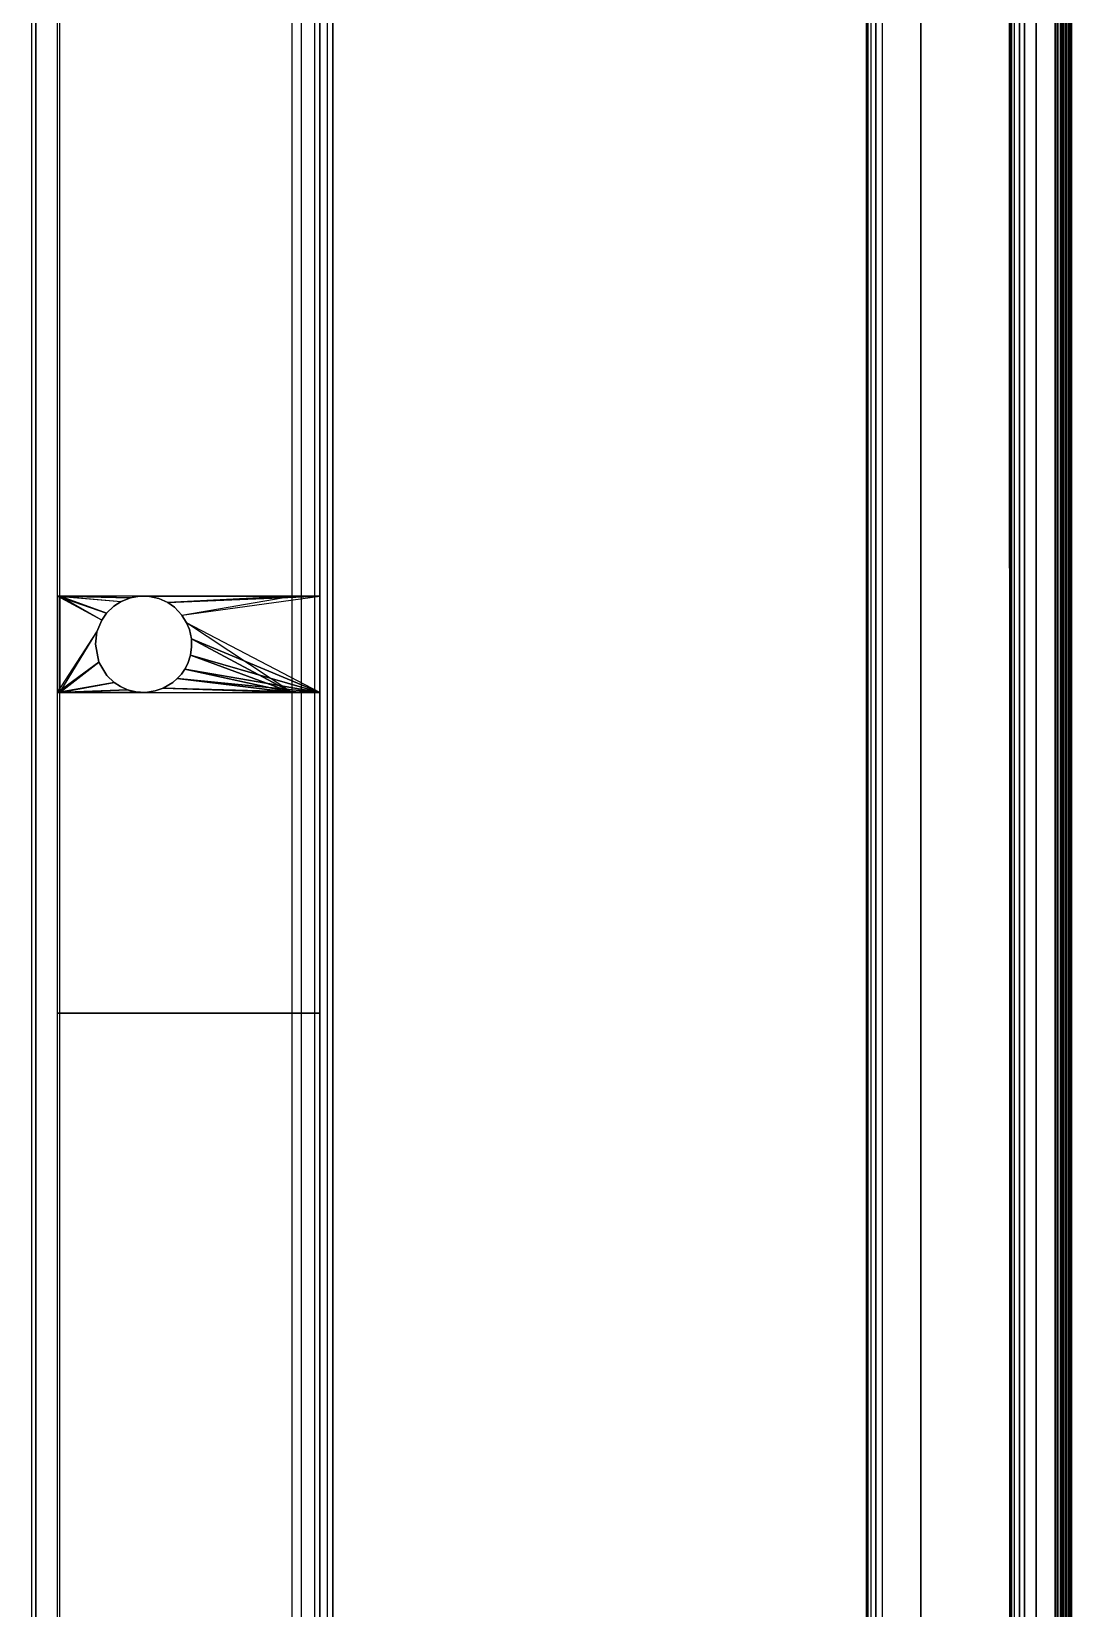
# Model space of a CAD drawing. Header units: inches. Extents: x -1 to 233, y 0 to 394.
# Drawn here: x 167.4 to 232.3, y 196.8 to 295.1 of the extents above; entities that cross this region are included whole.
import ezdxf

# ---------------------------------------------------------------- set-up
doc = ezdxf.new("R2010")
doc.units = ezdxf.units.IN
doc.header["$MEASUREMENT"] = 0
doc.layers.add('2', color=7, linetype='CONTINUOUS')

msp = doc.modelspace()

# ---------------------------------------------------------------- linework, layer by layer
at = {"layer": '2'}
for p, q in [((230.103, 0, 3.6), (230.103, 390, 3.6)), ((231.291, 0, 3.6), (231.291, 390, 3.6)), ((231.291, 0, 0.505), (231.291, 390, 0.505)), ((231.301, 16.2, 90.5), (231.301, 390, 90.5)), ((231.301, 16.2, 83.606), (231.301, 390, 83.606)), ((231.301, 16.2, 83.4), (231.301, 390, 83.4)), ((231.335, 0, 0.299), (231.335, 390, 0.299)), ((231.446, 0, 0.142), (231.446, 390, 0.142)), ((231.608, 0, 15.951), (231.608, 390, 15.951)), ((231.612, 0, 16.065), (231.612, 390, 16.065)), ((231.614, 0, 0.034), (231.614, 390, 0.034)), ((231.646, 0, 16.126), (231.646, 390, 16.126)), ((231.646, 0, 15.874), (231.646, 390, 15.874)), ((231.685, 16.2, 83.646), (231.685, 390, 83.646)), ((231.7, 16.2, 83.317), (231.7, 390, 83.317)), ((231.701, 0, 16.173), (231.701, 390, 16.173)), ((231.725, 16.2, 90.406), (231.725, 390, 90.406)), ((231.796, 0), (231.796, 390)), ((231.921, 0, 15.664), (231.921, 390, 15.664)), ((231.976, 0, 0.033), (231.976, 390, 0.033)), ((232.001, 16.2, 83.829), (232.001, 390, 83.829)), ((232.008, 16.2, 90.207), (232.008, 390, 90.207)), ((232.008, 16.2, 83.107), (232.008, 390, 83.107)), ((232.138, 0, 0.133), (232.138, 390, 0.133)), ((232.141, 0, 15.388), (232.141, 390, 15.388)), ((232.142, 0, 16.614), (232.142, 390, 16.614)), ((232.215, 16.2, 82.807), (232.215, 390, 82.807)), ((232.219, 16.2, 89.897), (232.219, 390, 89.897)), ((232.228, 16.2, 84.144), (232.228, 390, 84.144)), ((232.253, 0, 15.124), (232.253, 390, 15.124)), ((232.264, 0, 0.315), (232.264, 390, 0.315)), ((232.301, 0, 0.505), (232.301, 390, 0.505)), ((232.301, 16.2, 89.5), (232.301, 390, 89.5)), ((232.301, 16.2, 84.5), (232.301, 390, 84.5)), ((232.301, 16.2, 82.4), (232.301, 390, 82.4)), ((232.301, 0, 17.212), (232.301, 390, 17.212)), ((232.301, 0, 14.788), (232.301, 390, 14.788)), ((228.501, 0, 7.9), (228.501, 385.5, 7.9)), ((228.501, 0, 19.6), (228.501, 385.5, 19.6)), ((228.567, 0, 7.544), (228.567, 385.5, 7.544)), ((228.749, 0, 7.241), (228.749, 385.5, 7.241)), ((229.05, 0, 7.008), (229.05, 385.5, 7.008)), ((229.37, 0, 6.909), (229.37, 385.5, 6.909)), ((219.501, 0, 89.5), (219.501, 373.8, 89.5)), ((219.583, 0, 89.895), (219.583, 373.8, 89.895)), ((219.794, 0, 90.207), (219.794, 373.8, 90.207)), ((220.102, 0, 90.417), (220.102, 373.8, 90.417)), ((220.501, 0, 90.5), (220.501, 373.8, 90.5))]:
    msp.add_line(p, q, dxfattribs=at)
for points in [[(231.291, 390, 3.6), (230.103, 390, 3.6), (230.103, 0, 3.6), (231.291, 0, 3.6)], [(231.335, 390, 0.299), (231.291, 390, 0.505), (231.291, 0, 0.505), (231.335, 0, 0.299)], [(231.291, 0, 3.6), (231.291, 0, 0.505), (231.291, 390, 0.505), (231.291, 390, 3.6)], [(231.7, 390, 83.317), (231.301, 390, 83.4), (231.301, 16.2, 83.4), (231.7, 16.2, 83.317)], [(231.301, 16.2, 83.606), (231.301, 16.2, 83.4), (231.301, 390, 83.4), (231.301, 390, 83.606)], [(231.301, 390, 83.606), (231.685, 390, 83.646), (231.685, 16.2, 83.646), (231.301, 16.2, 83.606)], [(231.725, 390, 90.406), (231.301, 390, 90.5), (231.301, 16.2, 90.5), (231.725, 16.2, 90.406)], [(231.446, 390, 0.142), (231.335, 390, 0.299), (231.335, 0, 0.299), (231.446, 0, 0.142)], [(231.446, 0, 0.142), (231.614, 0, 0.034), (231.614, 390, 0.034), (231.446, 390, 0.142)], [(231.646, 390, 15.874), (231.608, 390, 15.951), (231.608, 0, 15.951), (231.646, 0, 15.874)], [(231.608, 0, 15.951), (231.612, 0, 16.065), (231.612, 390, 16.065), (231.608, 390, 15.951)], [(231.612, 390, 16.065), (231.646, 390, 16.126), (231.646, 0, 16.126), (231.612, 0, 16.065)], [(231.614, 390, 0.034), (231.796, 390), (231.796, 0), (231.614, 0, 0.034)], [(231.921, 0, 15.664), (231.646, 0, 15.874), (231.646, 390, 15.874), (231.921, 390, 15.664)], [(231.646, 0, 16.126), (231.701, 0, 16.173), (231.701, 390, 16.173), (231.646, 390, 16.126)], [(231.685, 16.2, 83.646), (232.001, 16.2, 83.829), (232.001, 390, 83.829), (231.685, 390, 83.646)], [(232.008, 16.2, 83.107), (231.7, 16.2, 83.317), (231.7, 390, 83.317), (232.008, 390, 83.107)], [(231.701, 390, 16.173), (232.142, 390, 16.614), (232.142, 0, 16.614), (231.701, 0, 16.173)], [(232.008, 16.2, 90.207), (231.725, 16.2, 90.406), (231.725, 390, 90.406), (232.008, 390, 90.207)], [(231.796, 0), (231.976, 0, 0.033), (231.976, 390, 0.033), (231.796, 390)], [(232.141, 390, 15.388), (231.921, 390, 15.664), (231.921, 0, 15.664), (232.141, 0, 15.388)], [(232.138, 390, 0.133), (231.976, 390, 0.033), (231.976, 0, 0.033), (232.138, 0, 0.133)], [(232.001, 390, 83.829), (232.228, 390, 84.144), (232.228, 16.2, 84.144), (232.001, 16.2, 83.829)], [(232.215, 390, 82.807), (232.008, 390, 83.107), (232.008, 16.2, 83.107), (232.215, 16.2, 82.807)], [(232.219, 390, 89.897), (232.008, 390, 90.207), (232.008, 16.2, 90.207), (232.219, 16.2, 89.897)], [(232.138, 0, 0.133), (232.264, 0, 0.315), (232.264, 390, 0.315), (232.138, 390, 0.133)], [(232.253, 0, 15.124), (232.141, 0, 15.388), (232.141, 390, 15.388), (232.253, 390, 15.124)], [(232.142, 0, 16.614), (232.301, 0, 17.212), (232.301, 390, 17.212), (232.142, 390, 16.614)], [(232.301, 16.2, 82.4), (232.215, 16.2, 82.807), (232.215, 390, 82.807), (232.301, 390, 82.4)], [(232.301, 16.2, 89.5), (232.219, 16.2, 89.897), (232.219, 390, 89.897), (232.301, 390, 89.5)], [(232.228, 16.2, 84.144), (232.301, 16.2, 84.5), (232.301, 390, 84.5), (232.228, 390, 84.144)], [(232.253, 390, 15.124), (232.301, 390, 14.788), (232.301, 0, 14.788), (232.253, 0, 15.124)], [(232.264, 390, 0.315), (232.301, 390, 0.505), (232.301, 0, 0.505), (232.264, 0, 0.315)], [(232.301, 390, 0.505), (232.301, 390, 14.788), (232.301, 0, 14.788), (232.301, 0, 0.505)], [(232.301, 390, 17.212), (232.301, 390, 82.4), (232.301, 0, 82.4), (232.301, 0, 17.212)], [(232.301, 390, 84.5), (232.301, 390, 89.5), (232.301, 16.2, 89.5), (232.301, 16.2, 84.5)], [(228.567, 0, 7.544), (228.501, 0, 7.9), (228.501, 385.5, 7.9), (228.567, 385.5, 7.544)], [(228.501, 0, 19.6), (228.501, 0, 7.9), (228.501, 385.5, 7.9), (228.501, 385.5, 19.6)], [(228.749, 385.5, 7.241), (228.567, 385.5, 7.544), (228.567, 0, 7.544), (228.749, 0, 7.241)], [(229.05, 0, 7.008), (228.749, 0, 7.241), (228.749, 385.5, 7.241), (229.05, 385.5, 7.008)], [(229.37, 385.5, 6.909), (229.05, 385.5, 7.008), (229.05, 0, 7.008), (229.37, 0, 6.909)], [(230.103, 385.5, 3.6), (229.37, 385.5, 6.909), (229.37, 0, 6.909), (230.103, 0, 3.6)], [(167.675, 377.4, 10.257), (167.401, 377.4, 11.009), (167.401, 0.9, 11.009), (167.675, 0.9, 10.257)], [(169.026, 377.4, 11.6), (167.401, 377.4, 11.009), (167.401, 0.9, 11.009), (169.026, 0.9, 11.6)], [(169.167, 377.4, 10.8), (167.675, 377.4, 10.257), (167.675, 0.9, 10.257), (169.167, 0.9, 10.8)], [(169.026, 377.4, 11.6), (185.401, 377.4, 11.6), (185.401, 259.912, 11.6), (169.026, 259.912, 11.6)], [(169.167, 377.4, 10.8), (183.636, 377.4, 10.8), (183.636, 259.912, 10.8), (169.167, 259.912, 10.8)], [(183.636, 0.9, 10.8), (184.242, 0.9, 9.98), (184.242, 377.4, 9.98), (183.636, 377.4, 10.8)], [(184.242, 377.4, 9.98), (185.052, 377.4, 9.809), (185.052, 0.9, 9.809), (184.242, 0.9, 9.98)], [(185.052, 0.9, 9.809), (185.868, 0.9, 10.23), (185.868, 377.4, 10.23), (185.052, 377.4, 9.809)], [(185.401, 0.9, 19.6), (185.401, 377.4, 19.6), (185.401, 377.4, 11.6), (185.401, 0.9, 11.6)], [(185.401, 377.4, 19.6), (222.901, 373.8, 19.6), (222.901, 0.9, 19.6), (185.401, 0.9, 19.6)], [(185.868, 377.4, 10.23), (186.201, 377.4, 11.1), (186.201, 0.9, 11.1), (185.868, 0.9, 10.23)], [(186.201, 377.4, 11.1), (186.201, 377.4, 18.8), (186.201, 0.9, 18.8), (186.201, 0.9, 11.1)], [(228.501, 377.4, 18.8), (186.201, 377.4, 18.8), (186.201, 0.9, 18.8), (228.501, 0.9, 18.8)], [(219.583, 0, 89.895), (219.501, 0, 89.5), (219.501, 373.8, 89.5), (219.583, 373.8, 89.895)], [(219.501, 0, 28), (222.901, 0, 28), (222.901, 373.8, 28), (219.501, 373.8, 28)], [(219.794, 373.8, 90.207), (219.583, 373.8, 89.895), (219.583, 0, 89.895), (219.794, 0, 90.207)], [(220.102, 0, 90.417), (219.794, 0, 90.207), (219.794, 373.8, 90.207), (220.102, 373.8, 90.417)], [(220.501, 373.8, 90.5), (220.102, 373.8, 90.417), (220.102, 0, 90.417), (220.501, 0, 90.5)], [(231.301, 0, 90.5), (220.501, 0, 90.5), (220.501, 373.8, 90.5), (231.301, 373.8, 90.5)], [(222.901, 373.8, 28), (222.901, 373.8, 19.6), (222.901, 0, 19.6), (222.901, 0, 28)], [(222.901, 373.8, 19.6), (228.401, 373.8, 19.6), (228.501, 0, 19.6), (222.901, 0, 19.6)], [(219.501, 0, 28), (219.501, 352.528, 28), (219.501, 352.528, 89.5), (219.501, 0, 89.5)], [(171.782, 258.409, 11.6), (169.026, 259.912, 11.6), (169.026, 253.913, 11.6), (171.485, 257.682, 11.6)], [(172.088, 258.848, 11.6), (172.088, 258.848, 11.6), (171.782, 258.409, 11.6), (169.026, 259.912, 11.6)], [(169.026, 259.912, 11.6), (172.994, 259.578, 11.6), (172.535, 259.281, 11.6), (172.088, 258.848, 11.6)], [(173.576, 259.81, 11.6), (173.576, 259.81, 11.6), (174.146, 259.912, 11.6), (169.026, 259.912, 11.6)], [(169.026, 259.912, 11.6), (169.026, 259.912, 11.6), (172.994, 259.578, 11.6), (173.576, 259.81, 11.6)], [(171.782, 258.409, 10.8), (169.167, 259.912, 10.8), (169.165, 253.913, 10.8), (171.485, 257.682, 10.8)], [(172.088, 258.848, 10.8), (172.088, 258.848, 10.8), (171.782, 258.409, 10.8), (169.167, 259.912, 10.8)], [(169.167, 259.912, 10.8), (172.994, 259.578, 10.8), (172.535, 259.281, 10.8), (172.088, 258.848, 10.8)], [(173.576, 259.81, 10.8), (173.576, 259.81, 10.8), (174.146, 259.912, 10.8), (169.167, 259.912, 10.8)], [(169.167, 259.912, 10.8), (169.167, 259.912, 10.8), (172.994, 259.578, 10.8), (173.576, 259.81, 10.8)], [(172.994, 259.578, 11.6), (172.994, 259.578, 10.8), (173.576, 259.81, 10.8), (173.576, 259.81, 11.6)], [(173.576, 259.81, 11.6), (173.576, 259.81, 10.8), (174.146, 259.912, 10.8), (174.146, 259.912, 11.6)], [(174.146, 259.912, 11.6), (174.146, 259.912, 10.8), (174.759, 259.9, 10.8), (174.759, 259.9, 11.6)], [(185.401, 259.912, 11.6), (185.401, 259.912, 11.6), (174.146, 259.912, 11.6), (174.759, 259.9, 11.6)], [(183.636, 259.912, 10.8), (183.636, 259.912, 10.8), (174.146, 259.912, 10.8), (174.759, 259.9, 10.8)], [(185.401, 259.912, 11.6), (174.759, 259.9, 11.6), (175.349, 259.766, 11.6), (175.906, 259.513, 11.6)], [(183.636, 259.912, 10.8), (174.759, 259.9, 10.8), (175.349, 259.766, 10.8), (175.906, 259.513, 10.8)], [(174.759, 259.9, 11.6), (174.759, 259.9, 10.8), (175.349, 259.766, 10.8), (175.349, 259.766, 11.6)], [(175.349, 259.766, 11.6), (175.349, 259.766, 10.8), (175.906, 259.513, 10.8), (175.906, 259.513, 11.6)], [(175.906, 259.513, 11.6), (176.324, 259.22, 11.6), (176.785, 258.736, 11.6), (185.401, 259.912, 11.6)], [(175.906, 259.513, 10.8), (176.324, 259.22, 10.8), (176.785, 258.736, 10.8), (183.636, 259.912, 10.8)], [(177.082, 258.259, 11.6), (176.785, 258.736, 11.6), (185.401, 259.912, 11.6), (185.401, 253.913, 11.6)], [(177.082, 258.259, 10.8), (176.785, 258.736, 10.8), (183.636, 259.912, 10.8), (183.636, 253.913, 10.8)], [(171.782, 258.409, 10.8), (171.782, 258.409, 11.6), (172.088, 258.848, 11.6), (172.088, 258.848, 10.8)], [(172.088, 258.848, 11.6), (172.088, 258.848, 10.8), (172.535, 259.281, 10.8), (172.535, 259.281, 11.6)], [(172.535, 259.281, 10.8), (172.535, 259.281, 11.6), (172.994, 259.578, 11.6), (172.994, 259.578, 10.8)], [(175.906, 259.513, 11.6), (175.906, 259.513, 10.8), (176.324, 259.22, 10.8), (176.324, 259.22, 11.6)], [(176.324, 259.22, 11.6), (176.324, 259.22, 10.8), (176.785, 258.736, 10.8), (176.785, 258.736, 11.6)], [(171.485, 257.682, 10.8), (171.485, 257.682, 11.6), (171.782, 258.409, 11.6), (171.782, 258.409, 10.8)], [(176.785, 258.736, 11.6), (176.785, 258.736, 10.8), (177.082, 258.259, 10.8), (177.082, 258.259, 11.6)], [(177.082, 258.259, 11.6), (177.082, 258.259, 10.8), (177.251, 257.844, 10.8), (177.251, 257.844, 11.6)], [(185.401, 253.913, 11.6), (177.082, 258.259, 11.6), (177.251, 257.844, 11.6), (177.378, 257.258, 11.6)], [(183.636, 253.913, 10.8), (177.082, 258.259, 10.8), (177.251, 257.844, 10.8), (177.378, 257.258, 10.8)], [(177.251, 257.844, 11.6), (177.251, 257.844, 10.8), (177.378, 257.258, 10.8), (177.378, 257.258, 11.6)], [(169.026, 253.913, 11.6), (171.485, 257.682, 11.6), (171.386, 256.916, 11.6), (171.601, 255.798, 11.6)], [(169.165, 253.913, 10.8), (171.485, 257.682, 10.8), (171.386, 256.916, 10.8), (171.601, 255.798, 10.8)], [(171.386, 256.916, 10.8), (171.485, 257.682, 10.8), (171.485, 257.682, 11.6), (171.386, 256.916, 11.6)], [(171.601, 255.798, 10.8), (171.601, 255.798, 11.6), (171.386, 256.916, 11.6), (171.386, 256.916, 10.8)], [(185.401, 253.913, 11.6), (177.378, 257.258, 11.6), (177.393, 256.749, 11.6), (177.317, 256.225, 11.6)], [(183.636, 253.913, 10.8), (177.378, 257.258, 10.8), (177.393, 256.749, 10.8), (177.317, 256.225, 10.8)], [(177.378, 257.258, 11.6), (177.378, 257.258, 10.8), (177.393, 256.749, 10.8), (177.393, 256.749, 11.6)], [(169.026, 253.913, 11.6), (171.601, 255.798, 11.6), (172.099, 254.972, 11.6), (172.567, 254.527, 11.6)], [(169.165, 253.913, 10.8), (171.601, 255.798, 10.8), (172.099, 254.972, 10.8), (172.567, 254.527, 10.8)], [(172.099, 254.972, 11.6), (172.099, 254.972, 10.8), (171.601, 255.798, 10.8), (171.601, 255.798, 11.6)], [(185.401, 253.913, 11.6), (177.317, 256.225, 11.6), (177.146, 255.712, 11.6), (176.969, 255.369, 11.6)], [(183.636, 253.913, 10.8), (177.317, 256.225, 10.8), (177.146, 255.712, 10.8), (176.969, 255.369, 10.8)], [(177.317, 256.225, 10.8), (177.317, 256.225, 11.6), (177.146, 255.712, 11.6), (177.146, 255.712, 10.8)], [(177.393, 256.749, 11.6), (177.393, 256.749, 10.8), (177.317, 256.225, 10.8), (177.317, 256.225, 11.6)], [(172.567, 254.527, 11.6), (172.567, 254.527, 10.8), (172.099, 254.972, 10.8), (172.099, 254.972, 11.6)], [(176.969, 255.369, 11.6), (176.753, 255.056, 11.6), (176.498, 254.771, 11.6), (185.401, 253.913, 11.6)], [(176.969, 255.369, 10.8), (176.753, 255.056, 10.8), (176.498, 254.771, 10.8), (183.636, 253.913, 10.8)], [(176.753, 255.056, 10.8), (176.753, 255.056, 11.6), (176.498, 254.771, 11.6), (176.498, 254.771, 10.8)], [(176.969, 255.369, 11.6), (176.969, 255.369, 10.8), (176.753, 255.056, 10.8), (176.753, 255.056, 11.6)], [(177.146, 255.712, 11.6), (177.146, 255.712, 10.8), (176.969, 255.369, 10.8), (176.969, 255.369, 11.6)], [(169.026, 253.913, 11.6), (172.567, 254.527, 11.6), (172.958, 254.274, 11.6), (173.392, 254.081, 11.6)], [(169.026, 253.913, 11.6), (173.392, 254.081, 11.6), (173.914, 253.913, 11.6), (174.516, 253.913, 11.6)], [(169.026, 253.913, 11.6), (185.401, 253.913, 11.6), (185.401, 233.9, 11.6), (169.026, 233.9, 11.6)], [(169.165, 253.913, 10.8), (172.567, 254.527, 10.8), (172.958, 254.274, 10.8), (173.392, 254.081, 10.8)], [(169.165, 253.913, 10.8), (173.392, 254.081, 10.8), (173.914, 253.913, 10.8), (174.516, 253.913, 10.8)], [(169.167, 253.913, 10.8), (183.636, 253.913, 10.8), (183.636, 233.9, 10.8), (169.167, 233.9, 10.8)], [(172.958, 254.274, 11.6), (172.958, 254.274, 10.8), (172.567, 254.527, 10.8), (172.567, 254.527, 11.6)], [(172.958, 254.274, 11.6), (173.392, 254.081, 11.6), (173.392, 254.081, 10.8), (172.958, 254.274, 10.8)], [(173.914, 253.948, 11.6), (173.914, 253.948, 10.8), (173.392, 254.081, 10.8), (173.392, 254.081, 11.6)], [(174.516, 253.913, 11.6), (174.516, 253.913, 10.8), (173.914, 253.948, 10.8), (173.914, 253.948, 11.6)], [(185.401, 253.913, 11.6), (175.614, 254.17, 11.6), (175.119, 254, 11.6), (174.516, 253.913, 11.6)], [(183.636, 253.913, 10.8), (175.614, 254.17, 10.8), (175.119, 254, 10.8), (174.516, 253.913, 10.8)], [(175.119, 254, 11.6), (175.119, 254, 10.8), (174.516, 253.913, 10.8), (174.516, 253.913, 11.6)], [(175.614, 254.17, 11.6), (175.614, 254.17, 10.8), (175.119, 254, 10.8), (175.119, 254, 11.6)], [(185.401, 253.913, 11.6), (176.498, 254.771, 11.6), (176.221, 254.531, 11.6), (175.614, 254.17, 11.6)], [(183.636, 253.913, 10.8), (176.498, 254.771, 10.8), (176.221, 254.531, 10.8), (175.614, 254.17, 10.8)], [(176.221, 254.531, 11.6), (176.221, 254.531, 10.8), (175.614, 254.17, 10.8), (175.614, 254.17, 11.6)], [(176.498, 254.771, 10.8), (176.498, 254.771, 11.6), (176.221, 254.531, 11.6), (176.221, 254.531, 10.8)], [(169.026, 233.9, 11.6), (185.401, 233.9, 11.6), (185.401, 154.912, 11.6), (169.026, 154.912, 11.6)], [(169.167, 233.9, 10.8), (183.636, 233.9, 10.8), (183.636, 154.912, 10.8), (169.167, 154.912, 10.8)]]:
    msp.add_3dface(points, dxfattribs=at)

doc.saveas('drawing.dxf')
